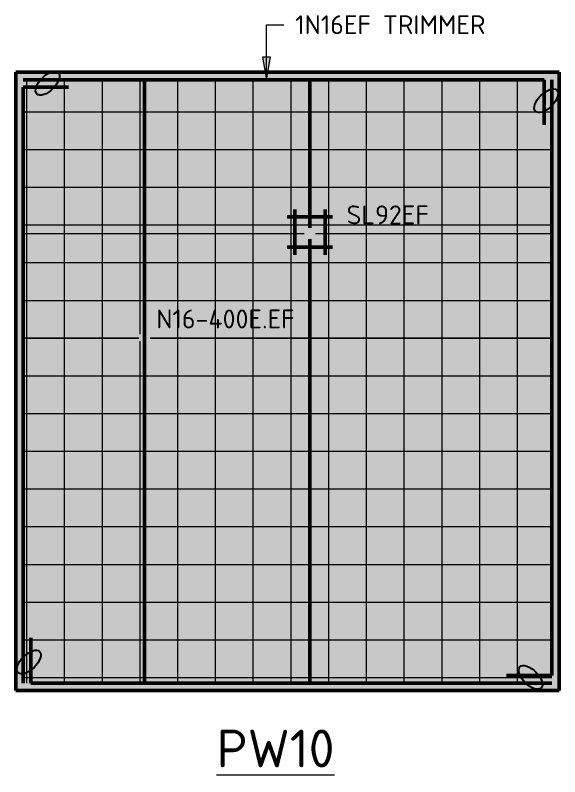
# Model space of a CAD drawing. Header units: millimetres. Extents: x -1292747 to -1174108, y -8316 to 50210.
# Drawn here: x -1196377 to -1189163, y -8316 to 1780 of the extents above; entities that cross this region are included whole.
import ezdxf

# ---------------------------------------------------------------- set-up
doc = ezdxf.new("R2010")
doc.units = ezdxf.units.MM
for name, color, linetype, lineweight in [('A-000-T_TEXT', 231, 'Continuous', 13), ('A-010-M_LINE', 90, 'Continuous', 13), ('A-060-M_DETAIL', 3, 'Continuous', 25), ('Z-000-T_TEXT', 131, 'Continuous', 18), ('Z-060-M_DETAIL', 92, 'Continuous', 25)]:
    doc.layers.add(name, color=color, linetype=linetype, lineweight=lineweight)
doc.styles.add('ISOCPEUR', font='isocpeur.ttf', dxfattribs={"height": 250})
doc.styles.add('ISOCPEUR_B_2', font='', dxfattribs={"height": 500})
doc.styles.get('ISOCPEUR_B_2').set_extended_font_data('ISOCPEUR', bold=True)

# ---------------------------------------------------------------- blocks, each defined once
blk = doc.blocks.new('NRP_Reinf Extent - Extent Scale 100-4197031-S3_901 - TYPICAL PRECAST TYPE DETAILS')
at = {"layer": 'Z-060-M_DETAIL', "lineweight": 13}
blk.add_hatch(color=226, dxfattribs=at).paths.add_polyline_path([(1705, -75), (1724, -72), (1742, -65), (1758, -53), (1770, -38), (1777, -19), (1780, 0), (1777, 19), (1770, 38), (1758, 53), (1742, 65), (1724, 72), (1705, 75), (1685, 72), (1667, 65), (1652, 53), (1640, 38), (1632, 19), (1630, 0), (1632, -19), (1640, -38), (1652, -53), (1667, -65), (1685, -72)])
at = {"layer": 'Z-060-M_DETAIL', "color": 236, "lineweight": 50}
for p, q in [((100, -200), (100, 200)), ((7100, -200), (7100, 200))]:
    blk.add_line(p, q, dxfattribs=at)
at = {"layer": 'Z-060-M_DETAIL', "color": 226, "lineweight": 13}
for p, q in [((100, 0), (1630, 0)), ((1780, 0), (7100, 0))]:
    blk.add_line(p, q, dxfattribs=at)
blk = doc.blocks.new('NRP_Reinf Bar Plan BTM BN - NRP_Reinf Bar Plan BTM-4197009-S3_901 - TYPICAL PRECAST TYPE DETAILS')
at = {"layer": 'Z-060-M_DETAIL', "color": 236, "lineweight": 50}
for p, q in [((800, 0), (100, 0)), ((800, 0), (7400, 0)), ((7400, 0), (8100, 0))]:
    blk.add_line(p, q, dxfattribs=at)
blk = doc.blocks.new('NRP_Reinf Bar Plan BTM BN - NRP_Reinf Bar Plan BTM-4195081-S3_901 - TYPICAL PRECAST TYPE DETAILS')
at = {"layer": 'Z-060-M_DETAIL', "color": 236, "lineweight": 50}
for p, q in [((1920, -300), (1920, 300)), ((2320, -300), (2320, 300)), ((1820, 200), (2420, 200)), ((600, 0), (100, 0)), ((600, 0), (2065, 0)), ((2215, 0), (7600, 0)), ((7600, 0), (8100, 0)), ((1820, -200), (2420, -200))]:
    blk.add_line(p, q, dxfattribs=at)
blk = doc.blocks.new('NRP_Reinf Extent - Extent Scale 100-4197037-S3_901 - TYPICAL PRECAST TYPE DETAILS')
at = {"layer": 'Z-060-M_DETAIL', "lineweight": 13}
blk.add_hatch(color=226, dxfattribs=at).paths.add_polyline_path([(3897, -75), (3916, -72), (3934, -65), (3950, -53), (3962, -38), (3969, -19), (3972, 0), (3969, 19), (3962, 38), (3950, 53), (3934, 65), (3916, 72), (3897, 75), (3878, 72), (3859, 65), (3844, 53), (3832, 38), (3825, 19), (3822, 0), (3825, -19), (3832, -38), (3844, -53), (3859, -65), (3878, -72)])
at = {"layer": 'Z-060-M_DETAIL', "color": 236, "lineweight": 50}
for p, q in [((100, -200), (100, 200)), ((7100, -200), (7100, 200))]:
    blk.add_line(p, q, dxfattribs=at)
at = {"layer": 'Z-060-M_DETAIL', "color": 226, "lineweight": 13}
for p, q in [((100, 0), (3822, 0)), ((3972, 0), (7100, 0))]:
    blk.add_line(p, q, dxfattribs=at)
blk = doc.blocks.new('NRP_Loop _v2_ - NRP_Loop BN-2974536-S3_901 - TYPICAL PRECAST TYPE DETAILS')
at = {"layer": 'Z-000-T_TEXT', "lineweight": 25}
blk.add_ellipse((0, 0), major_axis=(1.41, 1.41), ratio=0.5, dxfattribs=at)
blk = doc.blocks.new('NRP_Loop _v2_ - NRP_Loop BN-4195053-S3_901 - TYPICAL PRECAST TYPE DETAILS')
at = {"layer": 'Z-000-T_TEXT', "lineweight": 25}
blk.add_ellipse((0, 0), major_axis=(-1.41, 1.41), ratio=0.5, dxfattribs=at)

msp = doc.modelspace()

# ---------------------------------------------------------------- hatches: boundary and pattern name
at = {"layer": 'A-000-T_TEXT', "lineweight": 18}
msp.add_hatch(color=7, dxfattribs=at).paths.add_polyline_path([(-1193048.3, 924), (-1192995.4, 1224), (-1193101.2, 1224)])
at = {"layer": 'Z-060-M_DETAIL'}
h = msp.add_hatch(color=10, dxfattribs=at)
h.paths.add_polyline_path([(-1196369.7, -7174.2), (-1189169.7, -7174.2), (-1189169.7, 1025.8), (-1196369.7, 1025.8), (-1196369.7, -3240.7)])
h.paths.add_polyline_path([(-1194664.8, -2569.6), (-1194684.2, -2567), (-1194702.3, -2559.5), (-1194717.8, -2547.6), (-1194729.7, -2532.1), (-1194737.2, -2514), (-1194739.8, -2494.6), (-1194737.2, -2475.2), (-1194729.7, -2457.1), (-1194717.8, -2441.6), (-1194702.3, -2429.6), (-1194684.2, -2422.1), (-1194664.8, -2419.6), (-1194645.3, -2422.1), (-1194627.3, -2429.6), (-1194611.7, -2441.6), (-1194599.8, -2457.1), (-1194592.3, -2475.2), (-1194589.8, -2494.6), (-1194592.3, -2514), (-1194599.8, -2532.1), (-1194611.7, -2547.6), (-1194627.3, -2559.5), (-1194645.3, -2567)])
h.paths.add_polyline_path([(-1192472.7, -1189.6), (-1192492.1, -1187), (-1192510.2, -1179.5), (-1192525.7, -1167.6), (-1192537.6, -1152.1), (-1192545.1, -1134), (-1192547.7, -1114.6), (-1192545.1, -1095.2), (-1192537.6, -1077.1), (-1192525.7, -1061.6), (-1192510.2, -1049.6), (-1192492.1, -1042.1), (-1192472.7, -1039.6), (-1192453.3, -1042.1), (-1192435.2, -1049.6), (-1192419.6, -1061.6), (-1192407.7, -1077.1), (-1192400.2, -1095.2), (-1192397.7, -1114.6), (-1192400.2, -1134), (-1192407.7, -1152.1), (-1192419.6, -1167.6), (-1192435.2, -1179.5), (-1192453.3, -1187)])
at = {"layer": 'Z-060-M_DETAIL', "lineweight": 18}
h = msp.add_hatch(dxfattribs=at)
h.set_pattern_fill('FP_6', color=9, style=0, pattern_type=2)
h.set_pattern_definition([(0, (-1208222.77, 0), (0, 500), []), (90, (-1208222.77, 0), (-500, 3e-14), [])])
h.paths.add_polyline_path([(-1189269.7, -7074.2), (-1189269.7, 925.8), (-1196269.7, 925.8), (-1196269.7, -7074.2)])
h.paths.add_polyline_path([(-1194664.8, -2569.6), (-1194684.2, -2567), (-1194702.3, -2559.5), (-1194717.8, -2547.6), (-1194729.7, -2532.1), (-1194737.2, -2514), (-1194739.8, -2494.6), (-1194737.2, -2475.2), (-1194729.7, -2457.1), (-1194717.8, -2441.6), (-1194702.3, -2429.6), (-1194684.2, -2422.1), (-1194664.8, -2419.6), (-1194645.3, -2422.1), (-1194627.3, -2429.6), (-1194611.7, -2441.6), (-1194599.8, -2457.1), (-1194592.3, -2475.2), (-1194589.8, -2494.6), (-1194592.3, -2514), (-1194599.8, -2532.1), (-1194611.7, -2547.6), (-1194627.3, -2559.5), (-1194645.3, -2567)])
h.paths.add_polyline_path([(-1192472.7, -1189.6), (-1192492.1, -1187), (-1192510.2, -1179.5), (-1192525.7, -1167.6), (-1192537.6, -1152.1), (-1192545.1, -1134), (-1192547.7, -1114.6), (-1192545.1, -1095.2), (-1192537.6, -1077.1), (-1192525.7, -1061.6), (-1192510.2, -1049.6), (-1192492.1, -1042.1), (-1192472.7, -1039.6), (-1192453.3, -1042.1), (-1192435.2, -1049.6), (-1192419.6, -1061.6), (-1192407.7, -1077.1), (-1192400.2, -1095.2), (-1192397.7, -1114.6), (-1192400.2, -1134), (-1192407.7, -1152.1), (-1192419.6, -1167.6), (-1192435.2, -1179.5), (-1192453.3, -1187)])

# ---------------------------------------------------------------- linework, layer by layer
at = {"layer": 'A-000-T_TEXT', "color": 250, "lineweight": 18}
for p, q in [((-1193048.3, 1654.4), (-1192819, 1654.4)), ((-1193048.3, 924), (-1193048.3, 1654.4)), ((-1192995.4, 1224), (-1193101.2, 1224)), ((-1193101.2, 1224), (-1193048.3, 924)), ((-1193048.3, 924), (-1192995.4, 1224))]:
    msp.add_line(p, q, dxfattribs=at)
at = {"layer": 'A-010-M_LINE', "lineweight": 50}
for p, q in [((-1189169.7, 1025.8), (-1196369.7, 1025.8)), ((-1196369.7, 1025.8), (-1196369.7, -7174.2)), ((-1189169.7, -7174.2), (-1189169.7, 1025.8)), ((-1189369.7, 925.8), (-1196269.7, 925.8)), ((-1189369.7, 325.8), (-1189369.7, 925.8)), ((-1189269.7, -6974.2), (-1189269.7, 925.8)), ((-1196269.7, 825.8), (-1196269.7, -7074.2)), ((-1196269.7, 825.8), (-1195669.7, 825.8)), ((-1196169.7, -6474.2), (-1196169.7, -7074.2)), ((-1189269.7, -6974.2), (-1189869.7, -6974.2)), ((-1196169.7, -7074.2), (-1189269.7, -7074.2)), ((-1196369.7, -7174.2), (-1189169.7, -7174.2))]:
    msp.add_line(p, q, dxfattribs=at)

# ---------------------------------------------------------------- block references
at = {"layer": 'Z-000-T_TEXT', "lineweight": 25, "xscale": 100, "yscale": 100, "zscale": 100}
for name, p, rotation in [('NRP_Loop _v2_ - NRP_Loop BN-4195053-S3_901 - TYPICAL PRECAST TYPE DETAILS', (-1195948.7, 877.3), 89.99999999999959), ('NRP_Loop _v2_ - NRP_Loop BN-2974536-S3_901 - TYPICAL PRECAST TYPE DETAILS', (-1196196.1, -6795.2), 180), ('NRP_Loop _v2_ - NRP_Loop BN-2974536-S3_901 - TYPICAL PRECAST TYPE DETAILS', (-1189548.7, -6999.2), 270.0000000000003)]:
    msp.add_blockref(name, p, dxfattribs=dict(at, rotation=rotation))
msp.add_blockref('NRP_Loop _v2_ - NRP_Loop BN-2974536-S3_901 - TYPICAL PRECAST TYPE DETAILS', (-1189343.2, 646.7), dxfattribs=at)
at = {"layer": 'Z-060-M_DETAIL', "color": 236, "lineweight": 50, "rotation": 269.9999999999999}
for name, p in [('NRP_Reinf Bar Plan BTM BN - NRP_Reinf Bar Plan BTM-4197009-S3_901 - TYPICAL PRECAST TYPE DETAILS', (-1194664.8, 1025.8)), ('NRP_Reinf Bar Plan BTM BN - NRP_Reinf Bar Plan BTM-4195081-S3_901 - TYPICAL PRECAST TYPE DETAILS', (-1192472.7, 1025.8))]:
    msp.add_blockref(name, p, dxfattribs=at)
at = {"layer": 'Z-060-M_DETAIL', "color": 226, "lineweight": 13}
for name, p in [('NRP_Reinf Extent - Extent Scale 100-4197037-S3_901 - TYPICAL PRECAST TYPE DETAILS', (-1196369.7, -1114.6)), ('NRP_Reinf Extent - Extent Scale 100-4197031-S3_901 - TYPICAL PRECAST TYPE DETAILS', (-1196369.7, -2494.6))]:
    msp.add_blockref(name, p, dxfattribs=at)

# ---------------------------------------------------------------- texts
at = {"layer": 'A-000-T_TEXT', "color": 7, "lineweight": 18, "insert": (-1192669, 1779.4), "char_height": 250, "width": 2950.21, "attachment_point": 1, "style": 'ISOCPEUR'}
msp.add_mtext('1N16EF TRIMMER', dxfattribs=at)
at = {"layer": 'A-000-T_TEXT', "color": 7, "lineweight": 18, "insert": (-1193708.9, -7691), "char_height": 500, "width": 1908.016, "attachment_point": 1, "style": 'ISOCPEUR_B_2', "bg_fill": 3, "box_fill_scale": 1.25, "bg_fill_color": 256, "bg_fill_true_color": 13158600, "bg_fill_transparency": 0}
msp.add_mtext('\\LPW10', dxfattribs=at)
at = {"layer": 'A-060-M_DETAIL', "lineweight": 13, "char_height": 250, "attachment_point": 1, "style": 'ISOCPEUR'}
for s, insert, width in [('SL92EF', (-1191987.5, -741.4), 1322.784), ('N16-400E.EF', (-1194508.7, -2121.4), 2236.708)]:
    msp.add_mtext(s, dxfattribs=dict(at, insert=insert, width=width))

doc.saveas('drawing.dxf')
